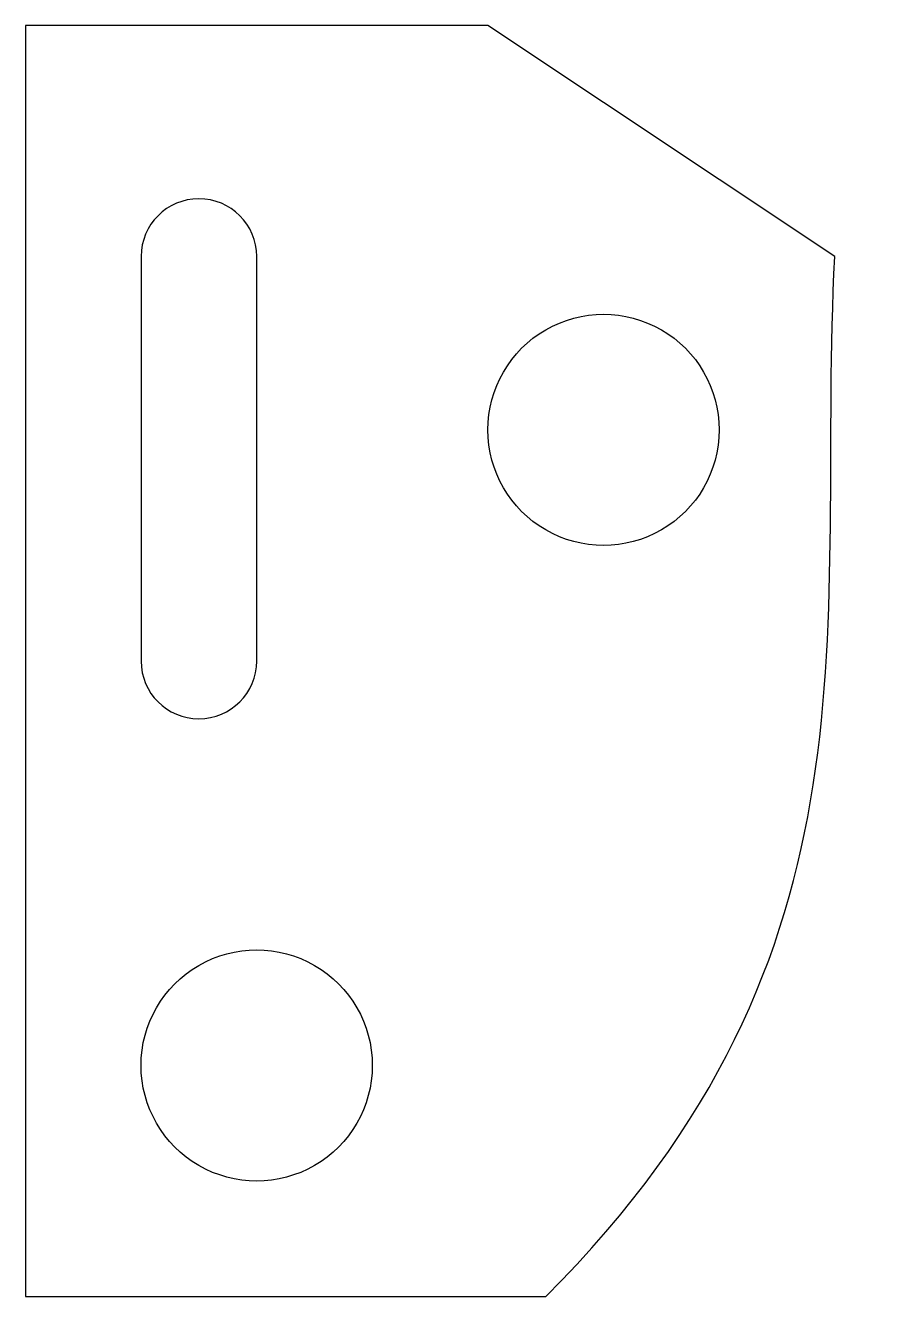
# Model space of a CAD drawing. Extents: x 0 to 75, y 0 to 110.
import ezdxf

# ---------------------------------------------------------------- set-up
doc = ezdxf.new("R2010")
doc.units = 0
doc.layers.add('Aussen', color=7, linetype='CONTINUOUS')
doc.layers.add('Innen', color=7, linetype='CONTINUOUS')

msp = doc.modelspace()

# ---------------------------------------------------------------- linework, layer by layer
at = {"layer": 'Aussen', "color": 7}
for points in [[(0, 109.999993), (0, 0.000001), (45, 0.000001)], [(70.000001, 89.999993), (39.999999, 109.999993), (0, 109.999993)]]:
    msp.add_lwpolyline(points, dxfattribs=at)
msp.add_open_spline([(45, 0.000001), (75, 29.999992), (68.370924, 58.105736), (70.000001, 89.999993)], degree=3, dxfattribs=at)
at = {"layer": 'Innen', "color": 7}
for points in [[(15.002431, 95.001237), (15.002431, 95.001237)], [(10.001806, 90.000612), (10.001806, 54.996237)], [(20.003056, 54.996237), (20.003056, 90.000612)], [(59.999999, 74.999992), (59.999999, 74.999992)], [(29.999999, 19.999995), (29.999999, 19.999995)]]:
    msp.add_lwpolyline(points, dxfattribs=at)
for points in [[(15.002431, 95.001237), (12.241008, 95.001237), (10.001806, 92.762035), (10.001806, 90.000612)], [(20.003056, 90.000612), (20.003056, 92.762035), (17.763854, 95.001237), (15.002431, 95.001237)], [(44.999313, 83.662226), (48.093672, 85.449082), (51.906325, 85.449082), (55.000685, 83.662226)], [(39.999999, 74.999992), (39.99915, 78.573214), (41.904954, 81.87537), (44.999313, 83.662226)], [(55.000685, 83.662226), (58.095044, 81.87537), (60.000847, 78.573214), (59.999999, 74.999992)], [(44.999313, 66.337759), (41.904954, 68.124615), (39.99915, 71.426771), (39.999999, 74.999992)], [(59.999999, 74.999992), (60.000847, 71.426771), (58.095044, 68.124615), (55.000685, 66.337759)], [(55.000685, 66.337759), (51.906325, 64.550903), (48.093672, 64.550903), (44.999313, 66.337759)], [(10.001806, 54.996237), (10.001806, 52.234813), (12.241008, 49.995612), (15.002431, 49.995612)], [(15.002431, 49.995612), (17.763854, 49.995612), (20.003056, 52.234813), (20.003056, 54.996237)], [(14.999314, 28.662229), (18.093673, 30.449085), (21.906326, 30.449085), (25.000685, 28.662229)], [(10, 19.999995), (9.999151, 23.573217), (11.904954, 26.875373), (14.999314, 28.662229)], [(25.000685, 28.662229), (28.095045, 26.875373), (30.000848, 23.573217), (29.999999, 19.999995)], [(14.999314, 11.337761), (11.904954, 13.124617), (9.999151, 16.426774), (10, 19.999995)], [(29.999999, 19.999995), (30.000848, 16.426774), (28.095045, 13.124617), (25.000685, 11.337761)], [(25.000685, 11.337761), (21.906326, 9.550905), (18.093673, 9.550905), (14.999314, 11.337761)]]:
    msp.add_open_spline(points, degree=3, dxfattribs=at)

doc.saveas('drawing.dxf')
